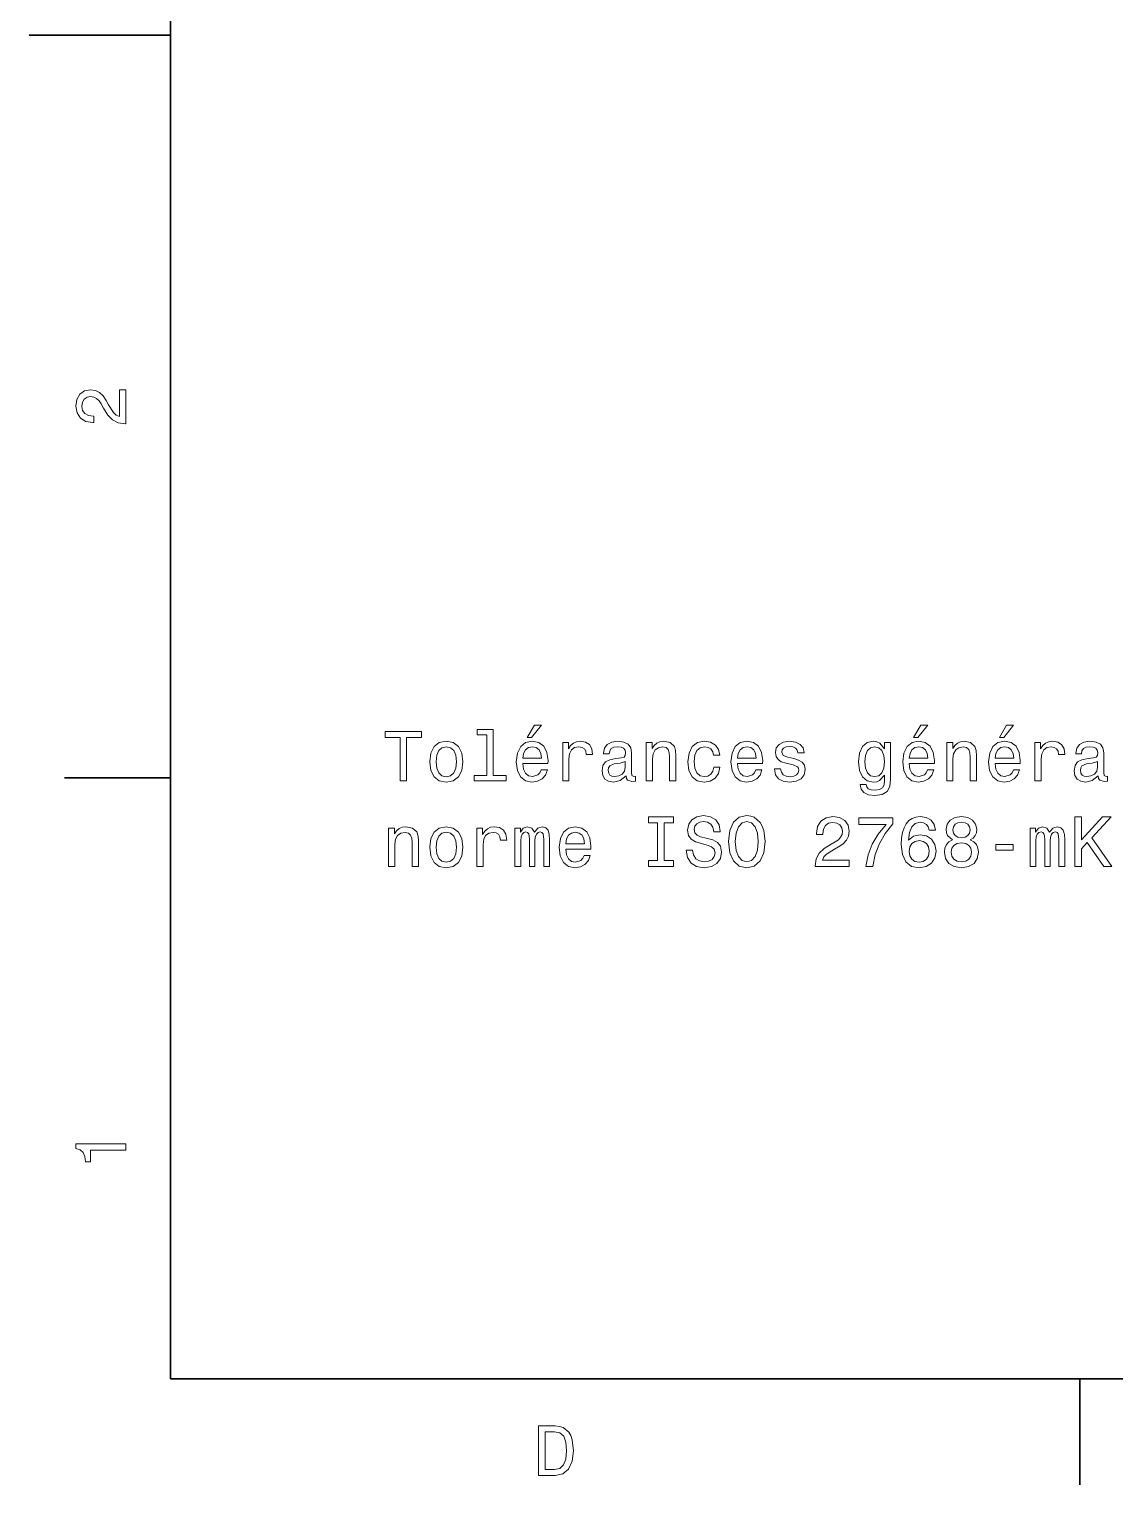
# Model space of a CAD drawing. Extents: x 0 to 297, y 0 to 210.
# Drawn here: x 0 to 76.8, y 2.5 to 105.4 of the extents above; entities that cross this region are included whole.
import ezdxf

# ---------------------------------------------------------------- set-up
doc = ezdxf.new("R2010")
doc.units = 0

msp = doc.modelspace()

# ---------------------------------------------------------------- linework, layer by layer
at = {"color": 7, "lineweight": 35}
for p, q in [((10, 200), (10, 10)), ((10, 10), (287, 10))]:
    msp.add_line(p, q, dxfattribs=at)
at = {"color": 7, "lineweight": 35, "ltscale": 0.25}
msp.add_line((10, 105), (0, 105), dxfattribs=at)
at = {"color": 7, "lineweight": 35, "ltscale": 0.1875}
for p, q in [((10, 52.5), (2.5, 52.5)), ((74.300003, 10), (74.300003, 2.5))]:
    msp.add_line(p, q, dxfattribs=at)
at = {"color": 7, "lineweight": 13}
for points in [[(6.833213, 77.519447), (6.833213, 79.925072), (6.399496, 79.925072), (6.399496, 78.023773), (6.162464, 78.129684), (5.965778, 78.311241), (5.607709, 78.871033), (5.456412, 79.168587), (5.239553, 79.501442), (4.987392, 79.738472), (4.689842, 79.874641), (4.351945, 79.925072), (3.928314, 79.839333), (3.595461, 79.602303), (3.383646, 79.239189), (3.307997, 78.770172), (3.393732, 78.286018), (3.630764, 77.91787), (4.009006, 77.680832), (4.508286, 77.600143), (4.578891, 77.600143), (4.578891, 78.059074), (4.538545, 78.059074), (4.195605, 78.104462), (3.943444, 78.240631), (3.782061, 78.457489), (3.726585, 78.744957), (3.777017, 79.03746), (3.903098, 79.254318), (4.099784, 79.395531), (4.346902, 79.445961), (4.578891, 79.41066), (4.775577, 79.314842), (4.947046, 79.153458), (5.098343, 78.931557), (5.259727, 78.634003), (5.572406, 78.139771), (5.90526, 77.791786), (6.308718, 77.585014), (6.818084, 77.519447)], [(26.234676, 52.273056), (26.698654, 52.273056), (26.698654, 55.349426), (27.757732, 55.349426), (27.757732, 55.773056), (25.170557, 55.773056), (25.170557, 55.349426), (26.234676, 55.349426)], [(32.377327, 55.520893), (32.377327, 52.646255), (31.464504, 52.646255), (31.464504, 52.273056), (33.728912, 52.273056), (33.728912, 52.646255), (32.821133, 52.646255), (32.821133, 55.894093), (31.681362, 55.894093), (31.681362, 55.520893)], [(35.226753, 55.349426), (35.524303, 55.349426), (36.225311, 56.206772), (35.731075, 56.206772)], [(62.550957, 55.349426), (62.848507, 55.349426), (63.549515, 56.206772), (63.055279, 56.206772)], [(68.623001, 55.349426), (68.920547, 55.349426), (69.621559, 56.206772), (69.127319, 56.206772)], [(28.327618, 53.624641), (28.408308, 53.009369), (28.640297, 52.555477), (29.008453, 52.273056), (29.502689, 52.177235), (29.991882, 52.273056), (30.360037, 52.550434), (30.592026, 53.004326), (30.677761, 53.624641), (30.592026, 54.239914), (30.360037, 54.698849), (29.991882, 54.976227), (29.502689, 55.077091), (29.008453, 54.976227), (28.640297, 54.693806), (28.408308, 54.239914)], [(28.781507, 53.629684), (28.826897, 54.083576), (28.968107, 54.411385), (29.195053, 54.613113), (29.502689, 54.68372), (29.805283, 54.613113), (30.032228, 54.416428), (30.173439, 54.083576), (30.223869, 53.629684), (30.173439, 53.17075), (30.032228, 52.837898), (29.805283, 52.636169), (29.502689, 52.570606), (29.195053, 52.636169), (28.968107, 52.837898), (28.826897, 53.17075)], [(34.919113, 53.498562), (36.694332, 53.498562), (36.699375, 53.705334), (36.618683, 54.285305), (36.396782, 54.719021), (36.043755, 54.98127), (35.574734, 55.077091), (35.115803, 54.976227), (34.762775, 54.693806), (34.535831, 54.234871), (34.455139, 53.629684), (34.530788, 53.009369), (34.757732, 52.555477), (35.105713, 52.273056), (35.559605, 52.177235), (35.952976, 52.242798), (36.275742, 52.414265), (36.512775, 52.6866), (36.648941, 53.049713), (36.210182, 53.049713), (36.119404, 52.847984), (35.988281, 52.696686), (35.615082, 52.575649), (35.327618, 52.631126), (35.110756, 52.80764), (34.969547, 53.0951), (34.919113, 53.483429)], [(34.919113, 53.871758), (34.97459, 54.219742), (35.110756, 54.476948), (35.317532, 54.633286), (35.589867, 54.688763), (35.857155, 54.633286), (36.063927, 54.476948), (36.19001, 54.219742), (36.235397, 53.871758)], [(37.733238, 52.273056), (38.17704, 52.273056), (38.17704, 53.821327), (38.222427, 54.194527), (38.358597, 54.461815), (38.580498, 54.623199), (38.878048, 54.678677), (39.099953, 54.643372), (39.266376, 54.542507), (39.367241, 54.37104), (39.402546, 54.13905), (39.851395, 54.13905), (39.790874, 54.54755), (39.624447, 54.840057), (39.347069, 55.016571), (38.968826, 55.077091), (38.711624, 55.036743), (38.489719, 54.935879), (38.293034, 54.764412), (38.136696, 54.532421), (38.136696, 54.98127), (37.733238, 54.98127)], [(42.211624, 52.626083), (42.211624, 52.61095), (42.236839, 52.439484), (42.312485, 52.318443), (42.630211, 52.222622), (42.877327, 52.26297), (42.877327, 52.605907), (42.771423, 52.590778), (42.630211, 52.656342), (42.604996, 52.85807), (42.604996, 54.260086), (42.544476, 54.618156), (42.367966, 54.870319), (42.060326, 55.021614), (41.62661, 55.077091), (41.20298, 55.016571), (40.890297, 54.8451), (40.693611, 54.577812), (40.628052, 54.224785), (40.628052, 54.194527), (41.026466, 54.194527), (41.061768, 54.406342), (41.172718, 54.55764), (41.354275, 54.648415), (41.611481, 54.68372), (41.858597, 54.658504), (42.03511, 54.582855), (42.141018, 54.451729), (42.176323, 54.270176), (42.156147, 54.058357), (42.075455, 53.95245), (41.873726, 53.90202), (41.495483, 53.861671), (41.061768, 53.770893), (40.754131, 53.609512), (40.572575, 53.357349), (40.517097, 52.98415), (40.567532, 52.651299), (40.723869, 52.404179), (40.976032, 52.247841), (41.324013, 52.192364), (41.793037, 52.298271)], [(43.638855, 52.273056), (44.082661, 52.273056), (44.082661, 53.836456), (44.128052, 54.194527), (44.274303, 54.456772), (44.501247, 54.618156), (44.803841, 54.678677), (45.045918, 54.628242), (45.197212, 54.492077), (45.272861, 54.265129), (45.29808, 53.962536), (45.29808, 52.273056), (45.741882, 52.273056), (45.741882, 54.053314), (45.72171, 54.411385), (45.630932, 54.708935), (45.333382, 54.98127), (44.869404, 55.077091), (44.612198, 55.041786), (44.39534, 54.945969), (44.20874, 54.784584), (44.062485, 54.567726), (44.062485, 54.98127), (43.638855, 54.98127)], [(48.399666, 54.083576), (48.838425, 54.083576), (48.747646, 54.487034), (48.530788, 54.804756), (48.192894, 55.001442), (47.754131, 55.077091), (47.269981, 54.976227), (46.901825, 54.693806), (46.669838, 54.234871), (46.589146, 53.619598), (46.664795, 53.009369), (46.891739, 52.555477), (47.249809, 52.273056), (47.739002, 52.177235), (48.172722, 52.252884), (48.510616, 52.464699), (48.742603, 52.79755), (48.843468, 53.241356), (48.419838, 53.241356), (48.344189, 52.958935), (48.20298, 52.74712), (48.001251, 52.615997), (47.754131, 52.575649), (47.446495, 52.641212), (47.224594, 52.842941), (47.088425, 53.17075), (47.043037, 53.634727), (47.088425, 54.088619), (47.229637, 54.416428), (47.456581, 54.618156), (47.754131, 54.688763), (48.01638, 54.643372), (48.213066, 54.527378), (48.344189, 54.335735)], [(50.099232, 53.498562), (51.874447, 53.498562), (51.87949, 53.705334), (51.798798, 54.285305), (51.576897, 54.719021), (51.223869, 54.98127), (50.754852, 55.077091), (50.295918, 54.976227), (49.942894, 54.693806), (49.715946, 54.234871), (49.635254, 53.629684), (49.710903, 53.009369), (49.937847, 52.555477), (50.285831, 52.273056), (50.739723, 52.177235), (51.133095, 52.242798), (51.45586, 52.414265), (51.692894, 52.6866), (51.829056, 53.049713), (51.390297, 53.049713), (51.299519, 52.847984), (51.168396, 52.696686), (50.795197, 52.575649), (50.507732, 52.631126), (50.290874, 52.80764), (50.149666, 53.0951), (50.099232, 53.483429)], [(50.099232, 53.871758), (50.154709, 54.219742), (50.290874, 54.476948), (50.497646, 54.633286), (50.769981, 54.688763), (51.03727, 54.633286), (51.244041, 54.476948), (51.370125, 54.219742), (51.415512, 53.871758)], [(54.073296, 53.851585), (53.644619, 53.95245), (53.326897, 54.068443), (53.220989, 54.305477), (53.251247, 54.471905), (53.357155, 54.592941), (53.528625, 54.668591), (53.775742, 54.698849), (54.012775, 54.668591), (54.199375, 54.577812), (54.320412, 54.441643), (54.370842, 54.260086), (54.804562, 54.260086), (54.804562, 54.270176), (54.728912, 54.597984), (54.522141, 54.85519), (54.199375, 55.016571), (53.775742, 55.077091), (53.347069, 55.016571), (53.034389, 54.850143), (52.837704, 54.603027), (52.777184, 54.290348), (52.822571, 53.987755), (52.963783, 53.775936), (53.19577, 53.624641), (53.533669, 53.518734), (54.027905, 53.397697), (54.330498, 53.271614), (54.41119, 53.17075), (54.441452, 53.019455), (54.396061, 52.832855), (54.275024, 52.691643), (54.078339, 52.600864), (53.81609, 52.570606), (53.538712, 52.600864), (53.336983, 52.706772), (53.200813, 52.878242), (53.14534, 53.115276), (52.716667, 53.115276), (52.78727, 52.711819), (52.994041, 52.419312), (53.321854, 52.242798), (53.775742, 52.177235), (54.249809, 52.242798), (54.59779, 52.419312), (54.809605, 52.701729), (54.885254, 53.069885), (54.829781, 53.387608), (54.673439, 53.604469), (54.416233, 53.745678)], [(60.92704, 52.394093), (60.92704, 54.98127), (60.503407, 54.98127), (60.503407, 54.542507), (60.155426, 54.940922), (59.943607, 55.041786), (59.706577, 55.077091), (59.277905, 54.976227), (58.945049, 54.693806), (58.728191, 54.239914), (58.652542, 53.629684), (58.728191, 53.014412), (58.945049, 52.56052), (59.277905, 52.273056), (59.706577, 52.177235), (59.94865, 52.212536), (60.150383, 52.303314), (60.503407, 52.6866), (60.503407, 52.303314), (60.463062, 52.000721), (60.352112, 51.783863), (60.140293, 51.657784), (59.822571, 51.612392), (59.545193, 51.642654), (59.348507, 51.7183), (59.232513, 51.849426), (59.197212, 52.025936), (58.768536, 52.025936), (58.768536, 52.005764), (58.834099, 51.682999), (59.035828, 51.440922), (59.358593, 51.284584), (59.797356, 51.229107), (60.32185, 51.304756), (60.669834, 51.516571), (60.86652, 51.884727)], [(59.111477, 53.629684), (59.156864, 54.078533), (59.293034, 54.411385), (59.504848, 54.60807), (59.78727, 54.678677), (60.08482, 54.60807), (60.306721, 54.411385), (60.44289, 54.078533), (60.49332, 53.629684), (60.44289, 53.17075), (60.306721, 52.842941), (60.08482, 52.641212), (59.78727, 52.575649), (59.504848, 52.641212), (59.293034, 52.842941), (59.156864, 53.175793)], [(62.24332, 53.498562), (64.018539, 53.498562), (64.023575, 53.705334), (63.942886, 54.285305), (63.720985, 54.719021), (63.367958, 54.98127), (62.898941, 55.077091), (62.440006, 54.976227), (62.086979, 54.693806), (61.860035, 54.234871), (61.779343, 53.629684), (61.854992, 53.009369), (62.081936, 52.555477), (62.42992, 52.273056), (62.883808, 52.177235), (63.277184, 52.242798), (63.599949, 52.414265), (63.836979, 52.6866), (63.973148, 53.049713), (63.534386, 53.049713), (63.443607, 52.847984), (63.312485, 52.696686), (62.939285, 52.575649), (62.651821, 52.631126), (62.434963, 52.80764), (62.293751, 53.0951), (62.24332, 53.483429)], [(62.24332, 53.871758), (62.298794, 54.219742), (62.434963, 54.476948), (62.641735, 54.633286), (62.91407, 54.688763), (63.181362, 54.633286), (63.388134, 54.476948), (63.514214, 54.219742), (63.559601, 53.871758)], [(64.891014, 52.273056), (65.334816, 52.273056), (65.334816, 53.836456), (65.380203, 54.194527), (65.526459, 54.456772), (65.753403, 54.618156), (66.056, 54.678677), (66.298073, 54.628242), (66.449371, 54.492077), (66.525024, 54.265129), (66.550232, 53.962536), (66.550232, 52.273056), (66.994041, 52.273056), (66.994041, 54.053314), (66.973862, 54.411385), (66.883087, 54.708935), (66.585541, 54.98127), (66.121567, 55.077091), (65.864357, 55.041786), (65.647499, 54.945969), (65.460899, 54.784584), (65.314644, 54.567726), (65.314644, 54.98127), (64.891014, 54.98127)], [(68.315369, 53.498562), (70.090576, 53.498562), (70.095627, 53.705334), (70.014931, 54.285305), (69.79303, 54.719021), (69.440002, 54.98127), (68.970985, 55.077091), (68.512054, 54.976227), (68.159027, 54.693806), (67.932083, 54.234871), (67.851387, 53.629684), (67.927032, 53.009369), (68.153976, 52.555477), (68.501968, 52.273056), (68.955856, 52.177235), (69.349228, 52.242798), (69.671997, 52.414265), (69.909027, 52.6866), (70.045197, 53.049713), (69.60643, 53.049713), (69.515656, 52.847984), (69.384529, 52.696686), (69.01133, 52.575649), (68.723862, 52.631126), (68.507004, 52.80764), (68.365799, 53.0951), (68.315369, 53.483429)], [(68.315369, 53.871758), (68.370834, 54.219742), (68.507004, 54.476948), (68.713776, 54.633286), (68.986115, 54.688763), (69.253403, 54.633286), (69.460175, 54.476948), (69.586258, 54.219742), (69.631645, 53.871758)], [(71.129486, 52.273056), (71.573288, 52.273056), (71.573288, 53.821327), (71.618683, 54.194527), (71.754845, 54.461815), (71.976746, 54.623199), (72.274292, 54.678677), (72.496201, 54.643372), (72.662628, 54.542507), (72.763489, 54.37104), (72.798798, 54.13905), (73.247635, 54.13905), (73.187119, 54.54755), (73.020691, 54.840057), (72.743317, 55.016571), (72.365074, 55.077091), (72.107872, 55.036743), (71.885971, 54.935879), (71.689285, 54.764412), (71.532944, 54.532421), (71.532944, 54.98127), (71.129486, 54.98127)], [(75.607864, 52.626083), (75.607864, 52.61095), (75.633087, 52.439484), (75.708733, 52.318443), (76.026459, 52.222622), (76.273575, 52.26297), (76.273575, 52.605907), (76.167664, 52.590778), (76.026459, 52.656342), (76.001236, 52.85807), (76.001236, 54.260086), (75.94072, 54.618156), (75.764206, 54.870319), (75.456573, 55.021614), (75.022858, 55.077091), (74.599228, 55.016571), (74.286545, 54.8451), (74.089859, 54.577812), (74.024292, 54.224785), (74.024292, 54.194527), (74.422714, 54.194527), (74.458015, 54.406342), (74.56897, 54.55764), (74.750519, 54.648415), (75.007721, 54.68372), (75.254845, 54.658504), (75.431358, 54.582855), (75.537262, 54.451729), (75.572571, 54.270176), (75.552399, 54.058357), (75.471703, 53.95245), (75.269974, 53.90202), (74.891731, 53.861671), (74.458015, 53.770893), (74.150375, 53.609512), (73.968826, 53.357349), (73.913345, 52.98415), (73.963776, 52.651299), (74.120117, 52.404179), (74.372284, 52.247841), (74.720261, 52.192364), (75.189285, 52.298271)], [(42.16119, 53.221184), (42.10067, 52.958935), (41.939289, 52.757206), (41.697212, 52.626083), (41.399666, 52.580692), (41.208023, 52.605907), (41.071854, 52.6866), (40.986118, 52.827812), (40.960903, 53.024498), (40.981075, 53.201012), (41.061768, 53.327091), (41.384533, 53.4683), (41.793037, 53.52882), (42.16119, 53.649857)], [(75.557434, 53.221184), (75.496918, 52.958935), (75.335541, 52.757206), (75.09346, 52.626083), (74.795914, 52.580692), (74.604263, 52.605907), (74.468102, 52.6866), (74.38237, 52.827812), (74.357147, 53.024498), (74.377319, 53.201012), (74.458015, 53.327091), (74.780777, 53.4683), (75.189285, 53.52882), (75.557434, 53.649857)], [(44.450813, 46.649857), (43.805283, 46.649857), (43.805283, 46.226227), (45.560326, 46.226227), (45.560326, 46.649857), (44.914795, 46.649857), (44.914795, 49.302597), (45.560326, 49.302597), (45.560326, 49.726227), (43.805283, 49.726227), (43.805283, 49.302597), (44.450813, 49.302597)], [(46.921997, 47.381126), (46.463066, 47.381126), (46.563927, 46.846542), (46.816093, 46.453171), (47.204422, 46.216141), (47.728912, 46.130405), (48.248367, 46.211098), (48.636696, 46.432999), (48.883812, 46.780983), (48.974594, 47.239914), (48.898945, 47.653461), (48.687126, 47.92075), (48.344189, 48.097263), (47.885254, 48.22839), (47.491882, 48.324211), (47.23468, 48.435162), (47.088425, 48.596542), (47.043037, 48.848705), (47.088425, 49.075649), (47.219551, 49.24712), (47.42128, 49.363113), (47.698654, 49.403461), (47.981079, 49.353027), (48.20298, 49.216862), (48.349232, 48.989914), (48.419838, 48.682278), (48.878769, 48.682278), (48.878769, 48.692364), (48.79808, 49.166428), (48.56105, 49.519455), (48.187851, 49.741356), (47.683525, 49.817005), (47.229637, 49.741356), (46.87661, 49.529541), (46.649666, 49.201733), (46.568974, 48.778099), (46.634537, 48.399857), (46.82618, 48.142654), (47.128769, 47.971184), (47.542316, 47.840061), (47.950817, 47.724064), (48.258453, 47.613113), (48.445053, 47.451733), (48.510616, 47.189484), (48.450096, 46.922192), (48.293755, 46.720463), (48.056725, 46.594383), (47.749088, 46.554035), (47.406151, 46.609512), (47.143898, 46.770897), (46.977474, 47.033142)], [(49.45874, 47.976227), (49.549519, 47.189484), (49.811768, 46.609512), (50.220268, 46.251442), (50.754852, 46.130405), (51.284389, 46.251442), (51.697937, 46.609512), (51.955139, 47.189484), (52.050961, 47.976227), (51.955139, 48.757927), (51.844189, 49.075649), (51.697937, 49.337898), (51.284389, 49.695969), (51.032227, 49.786747), (50.754852, 49.822048), (50.215225, 49.695969), (49.806725, 49.342941), (49.549519, 48.76297)], [(49.942894, 47.976227), (49.998367, 48.586456), (50.164795, 49.035305), (50.421997, 49.30764), (50.754852, 49.403461), (51.082661, 49.30764), (51.339867, 49.030262), (51.506294, 48.581413), (51.566811, 47.976227), (51.506294, 47.365997), (51.339867, 46.917149), (51.082661, 46.644814), (50.754852, 46.554035), (50.421997, 46.644814), (50.164795, 46.917149), (49.998367, 47.360954)], [(55.596348, 46.226227), (58.001968, 46.226227), (58.001968, 46.659943), (56.10067, 46.659943), (56.206577, 46.896976), (56.388134, 47.093662), (56.947933, 47.451733), (57.245483, 47.603027), (57.578335, 47.819885), (57.815369, 48.072048), (57.951534, 48.369598), (58.001968, 48.707497), (57.916233, 49.131126), (57.679199, 49.463978), (57.31609, 49.675797), (56.847069, 49.751442), (56.362919, 49.665707), (55.994762, 49.428677), (55.757729, 49.050434), (55.67704, 48.551155), (55.67704, 48.480549), (56.135971, 48.480549), (56.135971, 48.520897), (56.181362, 48.863834), (56.317528, 49.115997), (56.534386, 49.277378), (56.821854, 49.332855), (57.114361, 49.282421), (57.331219, 49.156342), (57.472427, 48.959656), (57.522861, 48.71254), (57.487556, 48.480549), (57.391735, 48.283863), (57.230354, 48.112392), (57.00845, 47.961098), (56.710899, 47.799713), (56.216667, 47.487034), (55.868683, 47.154182), (55.661911, 46.750721), (55.596348, 46.241356)], [(59.161907, 46.226227), (59.671276, 46.226227), (59.8377, 47.058361), (60.130207, 47.835018), (60.543755, 48.556198), (61.083378, 49.231991), (61.083378, 49.650578), (58.6828, 49.650578), (58.6828, 49.191643), (60.599228, 49.191643), (60.044472, 48.510811), (59.625885, 47.799713), (59.333378, 47.043228)], [(64.109314, 48.783142), (64.013489, 49.191643), (63.791592, 49.49424), (63.44865, 49.685883), (63.004848, 49.751442), (62.707298, 49.716141), (62.450092, 49.620319), (62.223148, 49.463978), (62.031506, 49.242077), (61.880207, 48.964699), (61.769257, 48.626804), (61.69865, 48.22839), (61.678478, 47.779541), (61.759171, 47.063404), (62.006287, 46.543949), (62.404705, 46.23127), (62.949371, 46.125362), (63.438564, 46.216141), (63.811764, 46.453171), (64.053833, 46.82637), (64.139572, 47.300434), (64.053833, 47.779541), (63.82185, 48.147697), (63.463779, 48.379684), (63.019978, 48.460377), (62.540871, 48.359512), (62.1828, 48.072048), (62.25845, 48.626804), (62.419834, 49.025219), (62.66695, 49.262249), (63.009892, 49.342941), (63.262051, 49.302597), (63.453693, 49.19669), (63.579777, 49.020176), (63.645336, 48.783142)], [(65.309601, 48.112392), (65.052399, 47.971184), (64.875885, 47.774498), (64.764938, 47.527378), (64.72963, 47.229828), (64.810318, 46.780983), (65.042313, 46.432999), (65.420547, 46.211098), (65.934967, 46.125362), (66.444328, 46.211098), (66.822571, 46.432999), (67.054558, 46.780983), (67.140289, 47.229828), (67.099945, 47.527378), (66.994041, 47.774498), (66.812485, 47.971184), (66.560318, 48.112392), (66.762054, 48.233433), (66.903259, 48.399857), (66.988998, 48.601585), (67.019257, 48.848705), (66.938568, 49.206776), (66.726746, 49.49424), (66.383804, 49.68084), (65.934967, 49.751442), (65.481071, 49.68084), (65.13813, 49.49424), (64.921272, 49.206776), (64.845627, 48.848705), (64.870842, 48.601585), (64.956573, 48.399857)], [(73.948647, 46.226227), (74.412628, 46.226227), (74.412628, 47.471905), (74.826172, 47.915707), (76.001236, 46.226227), (76.566086, 46.226227), (75.153976, 48.253605), (76.525742, 49.726227), (75.910461, 49.726227), (74.412628, 48.107349), (74.412628, 49.726227), (73.948647, 49.726227)], [(25.422718, 46.226227), (25.866522, 46.226227), (25.866522, 47.789627), (25.911911, 48.147697), (26.058165, 48.409943), (26.28511, 48.571327), (26.587704, 48.631847), (26.829779, 48.581413), (26.981075, 48.445248), (27.056723, 48.2183), (27.08194, 47.915707), (27.08194, 46.226227), (27.525743, 46.226227), (27.525743, 48.006485), (27.505571, 48.364555), (27.414793, 48.662106), (27.117243, 48.934441), (26.653265, 49.030262), (26.396061, 48.994957), (26.179201, 48.899139), (25.992603, 48.737755), (25.846348, 48.520897), (25.846348, 48.934441), (25.422718, 48.934441)], [(28.327618, 47.577812), (28.408308, 46.96254), (28.640297, 46.508648), (29.008453, 46.226227), (29.502689, 46.130405), (29.991882, 46.226227), (30.360037, 46.503605), (30.592026, 46.957497), (30.677761, 47.577812), (30.592026, 48.193085), (30.360037, 48.65202), (29.991882, 48.929398), (29.502689, 49.030262), (29.008453, 48.929398), (28.640297, 48.646976), (28.408308, 48.193085)], [(28.781507, 47.582855), (28.826897, 48.036747), (28.968107, 48.364555), (29.195053, 48.566284), (29.502689, 48.63689), (29.805283, 48.566284), (30.032228, 48.369598), (30.173439, 48.036747), (30.223869, 47.582855), (30.173439, 47.12392), (30.032228, 46.791069), (29.805283, 46.58934), (29.502689, 46.523777), (29.195053, 46.58934), (28.968107, 46.791069), (28.826897, 47.12392)], [(31.66119, 46.226227), (32.104996, 46.226227), (32.104996, 47.774498), (32.150383, 48.147697), (32.286552, 48.414986), (32.508453, 48.57637), (32.806004, 48.631847), (33.027905, 48.596542), (33.194332, 48.495678), (33.295197, 48.324211), (33.330498, 48.09222), (33.779346, 48.09222), (33.718826, 48.500721), (33.552399, 48.793228), (33.275024, 48.969742), (32.896782, 49.030262), (32.639576, 48.989914), (32.417675, 48.88905), (32.220989, 48.717583), (32.064648, 48.485592), (32.064648, 48.934441), (31.66119, 48.934441)], [(34.354275, 46.226227), (34.762775, 46.226227), (34.762775, 48.036747), (34.787991, 48.309078), (34.86364, 48.505764), (34.979633, 48.621761), (35.130932, 48.667149), (35.251968, 48.626804), (35.332661, 48.52594), (35.373005, 48.354469), (35.388138, 48.127525), (35.388138, 46.226227), (35.771423, 46.226227), (35.771423, 48.036747), (35.796638, 48.304035), (35.872284, 48.500721), (35.993324, 48.621761), (36.144619, 48.667149), (36.265656, 48.626804), (36.346348, 48.52594), (36.396782, 48.127525), (36.396782, 46.226227), (36.805283, 46.226227), (36.805283, 48.097263), (36.780067, 48.485592), (36.699375, 48.783142), (36.537991, 48.964699), (36.275742, 49.030262), (35.968109, 48.929398), (35.731075, 48.63689), (35.544476, 48.924355), (35.231796, 49.030262), (34.944332, 48.929398), (34.747646, 48.646976), (34.747646, 48.934441), (34.354275, 48.934441)], [(37.955139, 47.451733), (39.730354, 47.451733), (39.735397, 47.658504), (39.654705, 48.238476), (39.432804, 48.672192), (39.079781, 48.934441), (38.610756, 49.030262), (38.151825, 48.929398), (37.798798, 48.646976), (37.571854, 48.188042), (37.491161, 47.582855), (37.566811, 46.96254), (37.793755, 46.508648), (38.141739, 46.226227), (38.595627, 46.130405), (38.988998, 46.195969), (39.311768, 46.367435), (39.548798, 46.639771), (39.684967, 47.002884), (39.246204, 47.002884), (39.155426, 46.801155), (39.024303, 46.649857), (38.651104, 46.52882), (38.36364, 46.584297), (38.146782, 46.760811), (38.005569, 47.048271), (37.955139, 47.4366)], [(37.955139, 47.824928), (38.010612, 48.172913), (38.146782, 48.430119), (38.353554, 48.586456), (38.625889, 48.641933), (38.893181, 48.586456), (39.099953, 48.430119), (39.226032, 48.172913), (39.271423, 47.824928)], [(65.32473, 48.808361), (65.365082, 49.030262), (65.486115, 49.201733), (65.677757, 49.30764), (65.934967, 49.347984), (66.187119, 49.30764), (66.378769, 49.201733), (66.499802, 49.030262), (66.545197, 48.808361), (66.499802, 48.581413), (66.378769, 48.4049), (66.187119, 48.288906), (65.934967, 48.253605), (65.677757, 48.293949), (65.486115, 48.4049), (65.365082, 48.581413)], [(70.786545, 46.226227), (71.195045, 46.226227), (71.195045, 48.036747), (71.220261, 48.309078), (71.295914, 48.505764), (71.411903, 48.621761), (71.563202, 48.667149), (71.684235, 48.626804), (71.764931, 48.52594), (71.805283, 48.354469), (71.820404, 48.127525), (71.820404, 46.226227), (72.20369, 46.226227), (72.20369, 48.036747), (72.228912, 48.304035), (72.304558, 48.500721), (72.425598, 48.621761), (72.576889, 48.667149), (72.697929, 48.626804), (72.778625, 48.52594), (72.829056, 48.127525), (72.829056, 46.226227), (73.237549, 46.226227), (73.237549, 48.097263), (73.212341, 48.485592), (73.131645, 48.783142), (72.970261, 48.964699), (72.708015, 49.030262), (72.400375, 48.929398), (72.163345, 48.63689), (71.976746, 48.924355), (71.664063, 49.030262), (71.376602, 48.929398), (71.179916, 48.646976), (71.179916, 48.934441), (70.786545, 48.934441)], [(63.650379, 47.295391), (63.594906, 46.977669), (63.453693, 46.735592), (63.226749, 46.574211), (62.944328, 46.523777), (62.646778, 46.574211), (62.419834, 46.730549), (62.273579, 46.972626), (62.228191, 47.290348), (62.278622, 47.603027), (62.419834, 47.840061), (62.651821, 47.991356), (62.9645, 48.046833), (63.236835, 47.991356), (63.453693, 47.845104), (63.594906, 47.60807)], [(65.213776, 47.239914), (65.259171, 47.507206), (65.405426, 47.708935), (65.63237, 47.840061), (65.934967, 47.885448), (66.232513, 47.840061), (66.459457, 47.708935), (66.605713, 47.507206), (66.656143, 47.239914), (66.605713, 46.95245), (66.459457, 46.735592), (66.232513, 46.594383), (65.934967, 46.548992), (65.63237, 46.594383), (65.405426, 46.735592), (65.259171, 46.95245)], [(68.360748, 47.381126), (69.581215, 47.381126), (69.581215, 47.779541), (68.360748, 47.779541)], [(6.833213, 26.159222), (6.833213, 26.618156), (3.307997, 26.618156), (3.307997, 26.275217), (3.615634, 26.184439), (3.822406, 26.002882), (3.943444, 25.725506), (3.98379, 25.34222), (4.341859, 25.34222), (4.341859, 26.159222)], [(37.194958, 6.666787), (36.029972, 6.666787), (36.029972, 3.166787), (37.194958, 3.166787), (37.744667, 3.277738), (38.153168, 3.615634), (38.405331, 4.165346), (38.496109, 4.916787), (38.415417, 5.683357), (38.314552, 5.985951), (38.173344, 6.228026), (37.764839, 6.555836), (37.497551, 6.636527)], [(37.159653, 6.248199), (37.542938, 6.17255), (37.805187, 5.940562), (37.961525, 5.527017), (38.011959, 4.916787), (37.956482, 4.326729), (37.800144, 3.913184), (37.532852, 3.666066), (37.159653, 3.585375), (36.498989, 3.585375), (36.498989, 6.248199)]]:
    msp.add_lwpolyline(points, close=True, dxfattribs=at)

doc.saveas('drawing.dxf')
